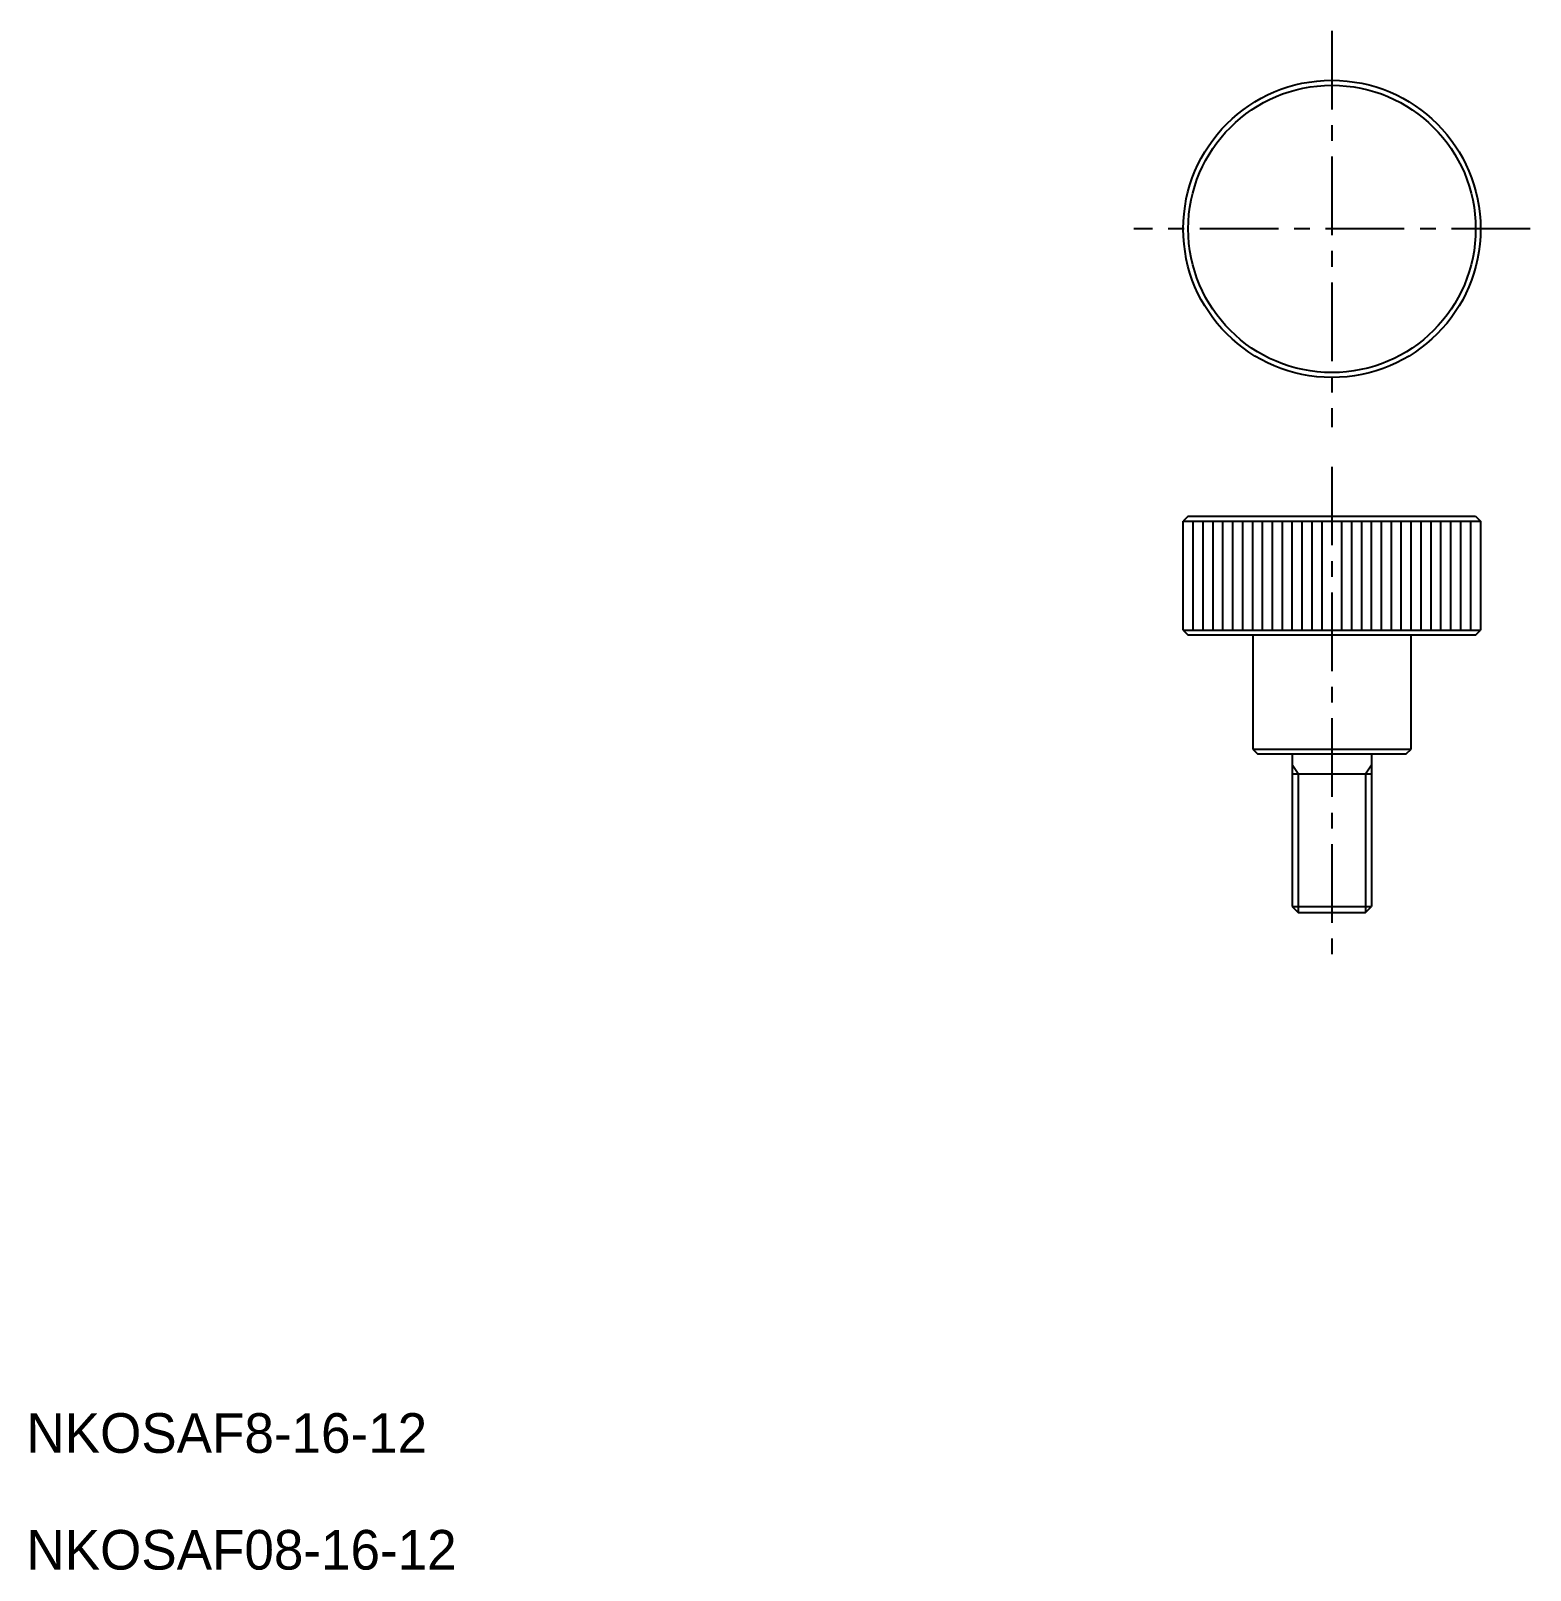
# Model space of a CAD drawing. Extents: x 18 to 170, y 16 to 171.
import ezdxf

# ---------------------------------------------------------------- set-up
doc = ezdxf.new("R2010")
doc.units = 0
doc.header["$LTSCALE"] = 0.25
doc.linetypes.add('CENTER', pattern=[50.8, 31.75, -6.35, 6.35, -6.35])
doc.layers.get('0').update_dxf_attribs({"linetype": 'CONTINUOUS'})
doc.layers.add('CENTER', color=1, linetype='CENTER')

msp = doc.modelspace()

# ---------------------------------------------------------------- linework, layer by layer
at = {"linetype": 'CONTINUOUS'}
for p, q in [((135.23, 122.03), (134.73, 121.53)), ((134.73, 121.53), (164.73, 121.53)), ((134.73, 110.53), (134.73, 121.53)), ((135.23, 122.03), (164.23, 122.03)), ((135.73, 110.53), (135.73, 121.53)), ((136.73, 110.53), (136.73, 121.53)), ((137.73, 110.53), (137.73, 121.53)), ((138.73, 110.53), (138.73, 121.53)), ((139.73, 110.53), (139.73, 121.53)), ((140.73, 110.53), (140.73, 121.53)), ((141.73, 110.53), (141.73, 121.53)), ((142.73, 110.53), (142.73, 121.53)), ((143.73, 110.53), (143.73, 121.53)), ((144.73, 110.53), (144.73, 121.53)), ((145.73, 110.53), (145.73, 121.53)), ((146.73, 110.53), (146.73, 121.53)), ((147.73, 110.53), (147.73, 121.53)), ((148.73, 110.53), (148.73, 121.53)), ((150.73, 110.53), (150.73, 121.53)), ((151.73, 110.53), (151.73, 121.53)), ((152.73, 110.53), (152.73, 121.53)), ((153.73, 110.53), (153.73, 121.53)), ((154.73, 110.53), (154.73, 121.53)), ((155.73, 110.53), (155.73, 121.53)), ((156.73, 110.53), (156.73, 121.53)), ((157.73, 110.53), (157.73, 121.53)), ((158.73, 110.53), (158.73, 121.53)), ((159.73, 110.53), (159.73, 121.53)), ((160.73, 110.53), (160.73, 121.53)), ((161.73, 110.53), (161.73, 121.53)), ((162.73, 110.53), (162.73, 121.53)), ((163.73, 110.53), (163.73, 121.53)), ((164.23, 122.03), (164.73, 121.53)), ((164.73, 121.53), (164.73, 110.53)), ((134.73, 110.53), (164.73, 110.53)), ((134.73, 110.53), (135.23, 110.03)), ((164.23, 110.03), (164.73, 110.53)), ((164.23, 110.03), (135.23, 110.03)), ((141.73, 110.03), (141.73, 98.53)), ((157.73, 98.53), (157.73, 110.03)), ((141.73, 98.53), (157.73, 98.53)), ((141.73, 98.53), (142.23, 98.03)), ((142.23, 98.03), (157.23, 98.03)), ((145.73, 98.03), (145.73, 82.63)), ((153.73, 98.03), (153.73, 82.63)), ((157.23, 98.03), (157.73, 98.53)), ((145.73, 96.03), (153.73, 96.03)), ((145.73, 82.63), (153.73, 82.63)), ((145.73, 82.63), (146.33, 82.03)), ((153.13, 82.03), (153.73, 82.63)), ((146.33, 82.03), (153.13, 82.03))]:
    msp.add_line(p, q, dxfattribs=at)
for p, q in [((145.73, 97.43), (145.73, 97.43)), ((149.73, 97.43), (149.73, 97.43))]:
    msp.add_line(p, q)
at = {"color": 3, "linetype": 'CONTINUOUS'}
for p, q in [((146.33, 96.03), (145.73, 96.93)), ((153.13, 96.03), (153.73, 96.93)), ((146.33, 96.03), (146.33, 82.03)), ((153.13, 96.03), (153.13, 82.03))]:
    msp.add_line(p, q, dxfattribs=at)
at = {"linetype": 'CONTINUOUS'}
for radius in [15, 14.5]:
    msp.add_circle((149.73, 151.03), radius, dxfattribs=at)
at = {"layer": 'CENTER', "color": 1, "linetype": 'CENTER'}
for p, q in [((149.73, 171.03), (149.73, 131.03)), ((169.73, 151.03), (129.73, 151.03)), ((149.73, 127.03), (149.73, 77.03))]:
    msp.add_line(p, q, dxfattribs=at)

# ---------------------------------------------------------------- texts
for s, p in [('NKOSAF8-16-12', (18, 27.49)), ('NKOSAF08-16-12', (18, 15.7))]:
    msp.add_text(s, height=4).set_placement(p)

doc.saveas('drawing.dxf')
